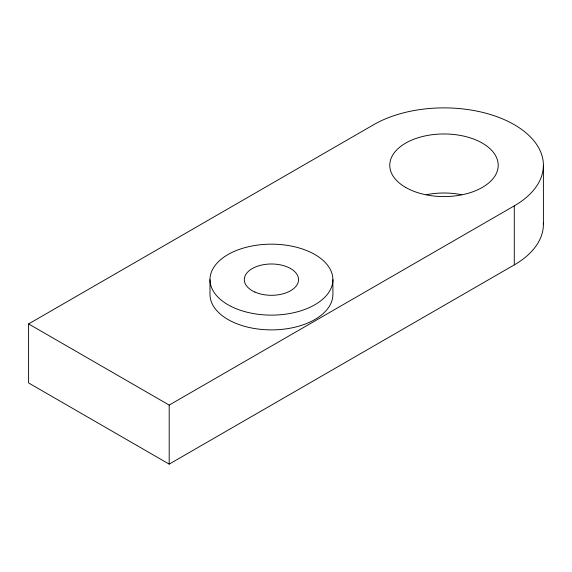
<?xml version="1.0" encoding="UTF-8"?>
<svg xmlns="http://www.w3.org/2000/svg" width="572" height="572" viewBox="0 0 572 572"><rect width="100%" height="100%" fill="white"/><g stroke="black" fill="none" stroke-linecap="round" stroke-linejoin="round"><path stroke-width="0.86" d="M28.6 323.924L373.688 124.689A99.414 57.393 0 0 1 514.285 124.689A99.414 57.393 0 0 1 514.285 205.856L514.285 264.886L169.19 464.128L28.6 382.954L28.6 323.924L169.19 405.09L514.285 205.856M543.4 165.272L543.4 224.303M332.897 279.644A61.454 35.478 0 0 1 240.712 310.374A61.454 35.478 0 0 1 240.712 248.92A61.454 35.478 0 0 1 332.897 279.644L332.897 294.408A61.454 35.478 0 0 1 271.443 329.887A61.454 35.478 0 0 1 209.988 294.408L209.988 279.644M169.19 405.09L169.19 464.128M426.569 194.659A54.226 31.31 0 0 1 461.404 194.659M543.357 222.651A99.414 57.393 0 0 1 514.285 264.886M405.641 187.409A54.226 31.31 0 0 0 496.367 173.373A54.226 31.31 0 0 0 429.951 135.028A54.226 31.31 0 0 0 405.641 187.409M254.876 292.042A27.113 15.651 0 0 0 298.312 281.731A27.113 15.651 0 0 0 261.132 265.165A27.113 15.651 0 0 0 254.876 292.042"/></g></svg>
